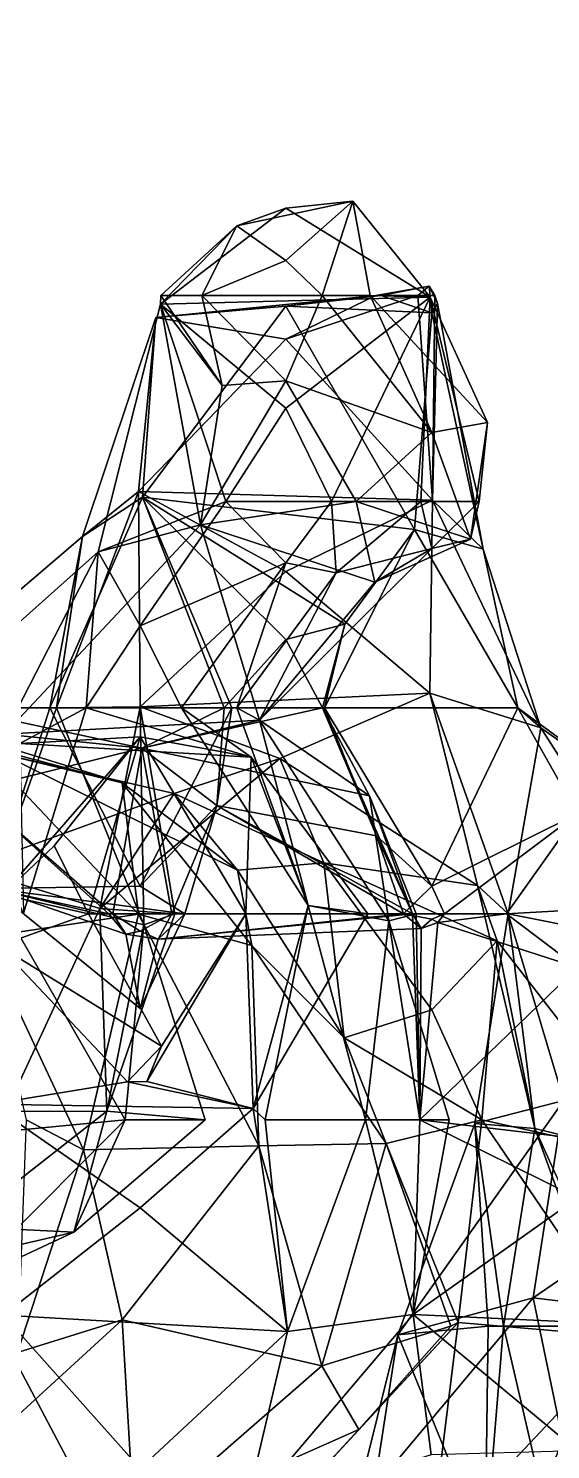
# Model space of a CAD drawing. Extents: x 290095 to 295679, y 4553756 to 4561441.
# Drawn here: x 291498.3 to 291543.4, y 4554174.5 to 4554297.3 of the extents above; entities that cross this region are included whole.
import ezdxf

# ---------------------------------------------------------------- set-up
doc = ezdxf.new("R2010")
doc.units = 0
doc.layers.add('Au_ppm_Pref_-_0_5', color=7, linetype='CONTINUOUS')

msp = doc.modelspace()

# ---------------------------------------------------------------- linework, layer by layer
at = {"layer": 'Au_ppm_Pref_-_0_5'}
for points in [[(291507.44, 4554309.9, 1846.95), (291492.3, 4554296.36, 1847.13), (291496, 4554308.91, 1853.54)], [(291507.44, 4554309.9, 1846.95), (291495.17, 4554309.81, 1841.04), (291492.3, 4554296.36, 1847.13)], [(291516.27, 4554280.27, 1841.19), (291520.53, 4554281.81, 1843.71), (291509.69, 4554273.51, 1846.55)], [(291509.69, 4554273.51, 1846.55), (291520.53, 4554281.81, 1843.71), (291533, 4554274.1, 1847.05)], [(291526.3, 4554282.41, 1841.19), (291520.53, 4554281.81, 1843.71), (291516.27, 4554280.27, 1841.19)], [(291526.3, 4554282.41, 1841.19), (291516.27, 4554280.27, 1841.19), (291520.53, 4554277.27, 1840.18)], [(291526.3, 4554282.41, 1841.19), (291533, 4554274.1, 1847.05), (291520.53, 4554281.81, 1843.71)], [(291526.3, 4554282.41, 1841.19), (291520.53, 4554277.27, 1840.18), (291523.67, 4554274.25, 1839.71)], [(291526.3, 4554282.41, 1841.19), (291523.67, 4554274.25, 1839.71), (291527.82, 4554274.25, 1841.19)], [(291526.3, 4554282.41, 1841.19), (291527.82, 4554274.25, 1841.19), (291533, 4554274.1, 1847.05)], [(291509.7, 4554274.25, 1841.19), (291516.27, 4554280.27, 1841.19), (291509.69, 4554273.51, 1846.55)], [(291509.7, 4554274.25, 1841.19), (291513.27, 4554274.25, 1837.77), (291516.27, 4554280.27, 1841.19)], [(291516.27, 4554280.27, 1841.19), (291513.27, 4554274.25, 1837.77), (291520.53, 4554277.27, 1840.18)], [(291520.53, 4554277.27, 1840.18), (291513.27, 4554274.25, 1837.77), (291523.67, 4554274.25, 1839.71)], [(291528.29, 4554274.25, 1823.37), (291532.91, 4554275.05, 1823.4), (291528.76, 4554274.25, 1825.43)], [(291528.29, 4554274.25, 1823.37), (291531.93, 4554274.25, 1822.8), (291532.91, 4554275.05, 1823.4)], [(291533.13, 4554272.75, 1823.87), (291528.76, 4554274.25, 1825.43), (291532.91, 4554275.05, 1823.4)], [(291532.91, 4554275.05, 1823.4), (291531.93, 4554274.25, 1822.8), (291533.4, 4554274.25, 1823.25)], [(291533.62, 4554273.56, 1823.37), (291533.13, 4554272.75, 1823.87), (291532.91, 4554275.05, 1823.4)], [(291533.62, 4554273.56, 1823.37), (291532.91, 4554275.05, 1823.4), (291533.4, 4554274.25, 1823.25)], [(291504.3, 4554252.1, 1847.13), (291509.69, 4554273.51, 1846.55), (291515.32, 4554256.43, 1849.59)], [(291504.3, 4554252.1, 1847.13), (291513.13, 4554254.44, 1842.49), (291509.69, 4554273.51, 1846.55)], [(291531.64, 4554254.01, 1827.8), (291508.13, 4554256.83, 1829.32), (291520.53, 4554273.34, 1829.01)], [(291520.53, 4554273.34, 1829.01), (291508.13, 4554256.83, 1829.32), (291509.28, 4554272.35, 1823.37)], [(291528.29, 4554274.25, 1823.37), (291520.53, 4554273.34, 1829.01), (291509.28, 4554272.35, 1823.37)], [(291528.29, 4554274.25, 1823.37), (291509.28, 4554272.35, 1823.37), (291520.53, 4554270.48, 1818.69)], [(291509.7, 4554274.25, 1841.19), (291509.69, 4554273.51, 1846.55), (291515.03, 4554266.47, 1841.19)], [(291509.69, 4554273.51, 1846.55), (291533, 4554274.1, 1847.05), (291520.53, 4554264.5, 1849.82)], [(291515.32, 4554256.43, 1849.59), (291509.69, 4554273.51, 1846.55), (291520.53, 4554264.5, 1849.82)], [(291513.13, 4554254.44, 1842.49), (291515.03, 4554266.47, 1841.19), (291509.69, 4554273.51, 1846.55)], [(291509.7, 4554274.25, 1841.19), (291515.03, 4554266.47, 1841.19), (291513.27, 4554274.25, 1837.77)], [(291520.53, 4554266.87, 1838.73), (291513.27, 4554274.25, 1837.77), (291515.03, 4554266.47, 1841.19)], [(291520.53, 4554266.87, 1838.73), (291523.67, 4554274.25, 1839.71), (291513.27, 4554274.25, 1837.77)], [(291520.53, 4554266.87, 1838.73), (291533.13, 4554262.42, 1839.19), (291523.67, 4554274.25, 1839.71)], [(291533.13, 4554272.75, 1823.87), (291520.53, 4554273.34, 1829.01), (291528.76, 4554274.25, 1825.43)], [(291528.29, 4554274.25, 1823.37), (291528.76, 4554274.25, 1825.43), (291520.53, 4554273.34, 1829.01)], [(291528.29, 4554274.25, 1823.37), (291520.53, 4554270.48, 1818.69), (291531.93, 4554274.25, 1822.8)], [(291520.53, 4554270.48, 1818.69), (291533.2, 4554256.57, 1817.37), (291531.93, 4554274.25, 1822.8)], [(291533, 4554274.1, 1847.05), (291524.46, 4554256.43, 1848.98), (291520.53, 4554264.5, 1849.82)], [(291533.13, 4554272.75, 1823.87), (291531.64, 4554254.01, 1827.8), (291520.53, 4554273.34, 1829.01)], [(291533.13, 4554262.42, 1839.19), (291527.82, 4554274.25, 1841.19), (291523.67, 4554274.25, 1839.71)], [(291533, 4554274.1, 1847.05), (291532.2, 4554256.43, 1847.13), (291524.46, 4554256.43, 1848.98)], [(291527.82, 4554274.25, 1841.19), (291537.96, 4554263.26, 1841.19), (291533, 4554274.1, 1847.05)], [(291533.13, 4554262.42, 1839.19), (291537.96, 4554263.26, 1841.19), (291527.82, 4554274.25, 1841.19)], [(291533.4, 4554274.25, 1823.25), (291531.93, 4554274.25, 1822.8), (291533.2, 4554256.57, 1817.37)], [(291537.23, 4554256.43, 1843.12), (291532.2, 4554256.43, 1847.13), (291533, 4554274.1, 1847.05)], [(291537.96, 4554263.26, 1841.19), (291537.23, 4554256.43, 1843.12), (291533, 4554274.1, 1847.05)], [(291537.59, 4554252.32, 1823.37), (291533.13, 4554272.75, 1823.87), (291533.62, 4554273.56, 1823.37)], [(291533.62, 4554273.56, 1823.37), (291533.4, 4554274.25, 1823.25), (291533.2, 4554256.57, 1817.37)], [(291533.62, 4554273.56, 1823.37), (291533.2, 4554256.57, 1817.37), (291537.59, 4554252.32, 1823.37)], [(291509.28, 4554272.35, 1823.37), (291508.13, 4554256.83, 1829.32), (291502.95, 4554253.42, 1823.37)], [(291509.28, 4554272.35, 1823.37), (291502.95, 4554253.42, 1823.37), (291507.79, 4554257.3, 1817.53)], [(291509.28, 4554272.35, 1823.37), (291507.79, 4554257.3, 1817.53), (291520.53, 4554270.48, 1818.69)], [(291537.59, 4554252.32, 1823.37), (291531.64, 4554254.01, 1827.8), (291533.13, 4554272.75, 1823.87)], [(291520.53, 4554270.48, 1818.69), (291507.79, 4554257.3, 1817.53), (291533.2, 4554256.57, 1817.37)], [(291520.53, 4554266.87, 1838.73), (291515.03, 4554266.47, 1841.19), (291513.13, 4554254.44, 1842.49)], [(291520.53, 4554266.87, 1838.73), (291513.13, 4554254.44, 1842.49), (291526.59, 4554256.43, 1838.11)], [(291520.53, 4554266.87, 1838.73), (291526.59, 4554256.43, 1838.11), (291533.13, 4554262.42, 1839.19)], [(291515.32, 4554256.43, 1849.59), (291520.53, 4554264.5, 1849.82), (291524.46, 4554256.43, 1848.98)], [(291537.96, 4554263.26, 1841.19), (291533.13, 4554262.42, 1839.19), (291536.48, 4554253.19, 1840.24)], [(291537.96, 4554263.26, 1841.19), (291536.48, 4554253.19, 1840.24), (291537.23, 4554256.43, 1843.12)], [(291526.59, 4554256.43, 1838.11), (291536.48, 4554253.19, 1840.24), (291533.13, 4554262.42, 1839.19)], [(291502.95, 4554253.42, 1823.37), (291500.68, 4554238.61, 1818.04), (291507.79, 4554257.3, 1817.53)], [(291507.94, 4554238.69, 1811.52), (291507.79, 4554257.3, 1817.53), (291500.68, 4554238.61, 1818.04)], [(291520.53, 4554250.38, 1813.51), (291507.79, 4554257.3, 1817.53), (291507.94, 4554238.69, 1811.52)], [(291507.79, 4554257.3, 1817.53), (291520.53, 4554250.38, 1813.51), (291533.2, 4554256.57, 1817.37)], [(291515.85, 4554238.61, 1829.31), (291500.13, 4554238.61, 1827.05), (291508.13, 4554256.83, 1829.32)], [(291500.13, 4554238.61, 1827.05), (291502.95, 4554253.42, 1823.37), (291508.13, 4554256.83, 1829.32)], [(291515.32, 4554256.43, 1849.59), (291507.93, 4554245.7, 1849.49), (291504.3, 4554252.1, 1847.13)], [(291507.93, 4554245.7, 1849.49), (291515.32, 4554256.43, 1849.59), (291520.53, 4554251.15, 1848.89)], [(291520.53, 4554244.5, 1831.28), (291515.18, 4554238.61, 1831.84), (291508.13, 4554256.83, 1829.32)], [(291520.53, 4554244.5, 1831.28), (291508.13, 4554256.83, 1829.32), (291525.63, 4554245.83, 1829.31)], [(291515.18, 4554238.61, 1831.84), (291515.85, 4554238.61, 1829.31), (291508.13, 4554256.83, 1829.32)], [(291525.63, 4554245.83, 1829.31), (291508.13, 4554256.83, 1829.32), (291531.64, 4554254.01, 1827.8)], [(291526.59, 4554256.43, 1838.11), (291513.13, 4554254.44, 1842.49), (291528.2, 4554249.46, 1841.19)], [(291520.53, 4554251.15, 1848.89), (291515.32, 4554256.43, 1849.59), (291524.46, 4554256.43, 1848.98)], [(291533.2, 4554256.57, 1817.37), (291520.53, 4554250.38, 1813.51), (291532.96, 4554239.87, 1812.05)], [(291520.53, 4554251.15, 1848.89), (291524.46, 4554256.43, 1848.98), (291524.88, 4554250.28, 1847.13)], [(291524.88, 4554250.28, 1847.13), (291524.46, 4554256.43, 1848.98), (291532.2, 4554256.43, 1847.13)], [(291533.13, 4554252.37, 1842.54), (291524.88, 4554250.28, 1847.13), (291532.2, 4554256.43, 1847.13)], [(291526.59, 4554256.43, 1838.11), (291528.2, 4554249.46, 1841.19), (291536.48, 4554253.19, 1840.24)], [(291533.13, 4554252.37, 1842.54), (291532.2, 4554256.43, 1847.13), (291537.23, 4554256.43, 1843.12)], [(291542.56, 4554236.89, 1818.1), (291533.2, 4554256.57, 1817.37), (291532.96, 4554239.87, 1812.05)], [(291533.13, 4554252.37, 1842.54), (291537.23, 4554256.43, 1843.12), (291536.48, 4554253.19, 1840.24)], [(291542.56, 4554236.89, 1818.1), (291537.59, 4554252.32, 1823.37), (291533.2, 4554256.57, 1817.37)], [(291485.59, 4554238.61, 1823.37), (291502.95, 4554253.42, 1823.37), (291500.13, 4554238.61, 1827.05)], [(291485.59, 4554238.61, 1823.37), (291500.68, 4554238.61, 1818.04), (291502.95, 4554253.42, 1823.37)], [(291504.3, 4554252.1, 1847.13), (291496.2, 4554236.32, 1841.27), (291513.13, 4554254.44, 1842.49)], [(291513.13, 4554254.44, 1842.49), (291496.2, 4554236.32, 1841.27), (291518.25, 4554237.55, 1841.91)], [(291513.13, 4554254.44, 1842.49), (291518.25, 4554237.55, 1841.91), (291528.2, 4554249.46, 1841.19)], [(291523.85, 4554238.61, 1829.31), (291525.63, 4554245.83, 1829.31), (291531.64, 4554254.01, 1827.8)], [(291523.85, 4554238.61, 1829.31), (291531.64, 4554254.01, 1827.8), (291540.58, 4554238.61, 1824.48)], [(291540.58, 4554238.61, 1824.48), (291531.64, 4554254.01, 1827.8), (291537.59, 4554252.32, 1823.37)], [(291518.25, 4554237.55, 1841.91), (291524.88, 4554250.28, 1847.13), (291533.13, 4554252.37, 1842.54)], [(291518.25, 4554237.55, 1841.91), (291533.13, 4554252.37, 1842.54), (291528.2, 4554249.46, 1841.19)], [(291528.2, 4554249.46, 1841.19), (291533.13, 4554252.37, 1842.54), (291536.48, 4554253.19, 1840.24)], [(291540.58, 4554238.61, 1824.48), (291537.59, 4554252.32, 1823.37), (291542.56, 4554236.89, 1818.1)], [(291489.16, 4554238.61, 1847.13), (291504.3, 4554252.1, 1847.13), (291503.26, 4554238.61, 1849.33)], [(291504.3, 4554252.1, 1847.13), (291489.16, 4554238.61, 1847.13), (291496.2, 4554236.32, 1841.27)], [(291504.3, 4554252.1, 1847.13), (291507.93, 4554245.7, 1849.49), (291503.26, 4554238.61, 1849.33)], [(291507.93, 4554245.7, 1849.49), (291520.53, 4554251.15, 1848.89), (291511.5, 4554238.61, 1848.81)], [(291516.27, 4554238.61, 1847.13), (291511.5, 4554238.61, 1848.81), (291520.53, 4554251.15, 1848.89)], [(291516.27, 4554238.61, 1847.13), (291520.53, 4554251.15, 1848.89), (291524.88, 4554250.28, 1847.13)], [(291520.53, 4554250.38, 1813.51), (291507.94, 4554238.69, 1811.52), (291532.96, 4554239.87, 1812.05)], [(291518.25, 4554237.55, 1841.91), (291516.27, 4554238.61, 1847.13), (291524.88, 4554250.28, 1847.13)], [(291511.5, 4554238.61, 1848.81), (291503.26, 4554238.61, 1849.33), (291507.93, 4554245.7, 1849.49)], [(291520.53, 4554244.5, 1831.28), (291525.63, 4554245.83, 1829.31), (291523.7, 4554238.61, 1830.8)], [(291523.85, 4554238.61, 1829.31), (291523.7, 4554238.61, 1830.8), (291525.63, 4554245.83, 1829.31)], [(291520.53, 4554244.5, 1831.28), (291523.7, 4554238.61, 1830.8), (291515.18, 4554238.61, 1831.84)], [(291508.07, 4554235.12, 1835.48), (291496.2, 4554236.32, 1841.27), (291485.02, 4554240.06, 1835.46)], [(291493.3, 4554231.47, 1830.73), (291508.07, 4554235.12, 1835.48), (291485.02, 4554240.06, 1835.46)], [(291506.36, 4554232.11, 1789.16), (291495.96, 4554234.62, 1793.37), (291483.27, 4554239.25, 1787.86)], [(291493.94, 4554235.41, 1782.21), (291506.36, 4554232.11, 1789.16), (291483.27, 4554239.25, 1787.86)], [(291508.25, 4554219.84, 1817.83), (291507.94, 4554238.69, 1811.52), (291500.68, 4554238.61, 1818.04)], [(291507.94, 4554238.69, 1811.52), (291510.91, 4554220.79, 1811.49), (291504.44, 4554221.25, 1805.46)], [(291504.44, 4554221.25, 1805.46), (291519.99, 4554234.23, 1805.57), (291507.94, 4554238.69, 1811.52)], [(291532.96, 4554239.87, 1812.05), (291507.94, 4554238.69, 1811.52), (291519.99, 4554234.23, 1805.57)], [(291510.91, 4554220.79, 1811.49), (291507.94, 4554238.69, 1811.52), (291508.25, 4554219.84, 1817.83)], [(291519.99, 4554234.23, 1805.57), (291537.08, 4554223.24, 1804.52), (291532.96, 4554239.87, 1812.05)], [(291542.56, 4554236.89, 1818.1), (291532.96, 4554239.87, 1812.05), (291539.73, 4554220.79, 1811.11)], [(291537.08, 4554223.24, 1804.52), (291539.73, 4554220.79, 1811.11), (291532.96, 4554239.87, 1812.05)], [(291500.13, 4554238.61, 1827.05), (291495.12, 4554222.99, 1823.5), (291485.59, 4554238.61, 1823.37)], [(291485.59, 4554238.61, 1823.37), (291495.12, 4554222.99, 1823.5), (291500.68, 4554238.61, 1818.04)], [(291497.84, 4554220.85, 1846.82), (291489.16, 4554238.61, 1847.13), (291503.26, 4554238.61, 1849.33)], [(291507.93, 4554223.18, 1828.52), (291495.12, 4554222.99, 1823.5), (291500.13, 4554238.61, 1827.05)], [(291508.25, 4554219.84, 1817.83), (291500.68, 4554238.61, 1818.04), (291495.12, 4554222.99, 1823.5)], [(291518.25, 4554237.55, 1841.91), (291496.2, 4554236.32, 1841.27), (291508.07, 4554235.12, 1835.48)], [(291497.84, 4554220.85, 1846.82), (291503.26, 4554238.61, 1849.33), (291497.52, 4554235.51, 1853.07)], [(291503.26, 4554238.61, 1849.33), (291517.52, 4554234.35, 1853.07), (291497.52, 4554235.51, 1853.07)], [(291507.93, 4554223.18, 1828.52), (291500.13, 4554238.61, 1827.05), (291515.85, 4554238.61, 1829.31)], [(291503.26, 4554238.61, 1849.33), (291511.5, 4554238.61, 1848.81), (291517.52, 4554234.35, 1853.07)], [(291507.93, 4554223.18, 1828.52), (291515.85, 4554238.61, 1829.31), (291514.55, 4554230.15, 1829.31)], [(291514.55, 4554230.15, 1829.31), (291515.18, 4554238.61, 1831.84), (291508.07, 4554235.12, 1835.48)], [(291508.07, 4554235.12, 1835.48), (291515.18, 4554238.61, 1831.84), (291523.7, 4554238.61, 1830.8)], [(291508.07, 4554235.12, 1835.48), (291523.7, 4554238.61, 1830.8), (291527.75, 4554231, 1835.25)], [(291508.07, 4554235.12, 1835.48), (291527.75, 4554231, 1835.25), (291518.25, 4554237.55, 1841.91)], [(291511.5, 4554238.61, 1848.81), (291522.45, 4554221.53, 1847.5), (291517.52, 4554234.35, 1853.07)], [(291511.5, 4554238.61, 1848.81), (291516.27, 4554238.61, 1847.13), (291522.45, 4554221.53, 1847.5)], [(291514.55, 4554230.15, 1829.31), (291515.85, 4554238.61, 1829.31), (291515.18, 4554238.61, 1831.84)], [(291516.27, 4554238.61, 1847.13), (291518.25, 4554237.55, 1841.91), (291522.45, 4554221.53, 1847.5)], [(291529.41, 4554220.18, 1841.34), (291522.45, 4554221.53, 1847.5), (291518.25, 4554237.55, 1841.91)], [(291529.41, 4554220.18, 1841.34), (291518.25, 4554237.55, 1841.91), (291527.75, 4554231, 1835.25)], [(291531.47, 4554220.79, 1830.1), (291527.75, 4554231, 1835.25), (291523.7, 4554238.61, 1830.8)], [(291531.47, 4554220.79, 1830.1), (291523.7, 4554238.61, 1830.8), (291528.37, 4554227.53, 1829.31)], [(291528.37, 4554227.53, 1829.31), (291523.7, 4554238.61, 1830.8), (291523.85, 4554238.61, 1829.31)], [(291533.13, 4554223.18, 1828.52), (291528.37, 4554227.53, 1829.31), (291523.85, 4554238.61, 1829.31)], [(291533.13, 4554223.18, 1828.52), (291523.85, 4554238.61, 1829.31), (291540.58, 4554238.61, 1824.48)], [(291533.13, 4554223.18, 1828.52), (291540.58, 4554238.61, 1824.48), (291545.73, 4554229.45, 1826.26)], [(291552.26, 4554230.02, 1823.37), (291545.73, 4554229.45, 1826.26), (291540.58, 4554238.61, 1824.48)], [(291542.56, 4554236.89, 1818.1), (291552.26, 4554230.02, 1823.37), (291540.58, 4554238.61, 1824.48)], [(291554.72, 4554217.83, 1818.96), (291542.56, 4554236.89, 1818.1), (291539.73, 4554220.79, 1811.11)], [(291552.26, 4554230.02, 1823.37), (291542.56, 4554236.89, 1818.1), (291554.72, 4554217.83, 1818.96)], [(291505.57, 4554220.79, 1830.43), (291508.07, 4554235.12, 1835.48), (291493.3, 4554231.47, 1830.73)], [(291494.4, 4554218.77, 1775.39), (291507.79, 4554220.77, 1781.7), (291493.94, 4554235.41, 1782.21)], [(291493.94, 4554235.41, 1782.21), (291507.79, 4554220.77, 1781.7), (291506.36, 4554232.11, 1789.16)], [(291507.93, 4554236.1, 1858.17), (291500.49, 4554226.67, 1858.53), (291496.05, 4554222.46, 1858.12)], [(291507.93, 4554236.1, 1858.17), (291496.05, 4554222.46, 1858.12), (291497.52, 4554235.51, 1853.07)], [(291497.52, 4554235.51, 1853.07), (291517.52, 4554234.35, 1853.07), (291507.93, 4554236.1, 1858.17)], [(291503.45, 4554220.79, 1858.26), (291500.49, 4554226.67, 1858.53), (291507.93, 4554236.1, 1858.17)], [(291517.06, 4554220.79, 1857.37), (291503.45, 4554220.79, 1858.26), (291507.93, 4554236.1, 1858.17)], [(291505.57, 4554220.79, 1830.43), (291510.66, 4554220.79, 1830.6), (291508.07, 4554235.12, 1835.48)], [(291517.52, 4554234.35, 1853.07), (291517.06, 4554220.79, 1857.37), (291507.93, 4554236.1, 1858.17)], [(291514.55, 4554230.15, 1829.31), (291508.07, 4554235.12, 1835.48), (291510.66, 4554220.79, 1830.6)], [(291510.87, 4554231.19, 1798.53), (291493.03, 4554224.74, 1800.08), (291495.96, 4554234.62, 1793.37)], [(291495.96, 4554234.62, 1793.37), (291516.35, 4554224.56, 1793.68), (291510.87, 4554231.19, 1798.53)], [(291516.35, 4554224.56, 1793.68), (291495.96, 4554234.62, 1793.37), (291506.36, 4554232.11, 1789.16)], [(291519.99, 4554234.23, 1805.57), (291504.44, 4554221.25, 1805.46), (291510.87, 4554231.19, 1798.53)], [(291519.99, 4554234.23, 1805.57), (291510.87, 4554231.19, 1798.53), (291523.8, 4554225.22, 1798.26)], [(291517.52, 4554234.35, 1853.07), (291527.62, 4554220.79, 1853.07), (291517.06, 4554220.79, 1857.37)], [(291527.62, 4554220.79, 1853.07), (291517.52, 4554234.35, 1853.07), (291522.45, 4554221.53, 1847.5)], [(291523.8, 4554225.22, 1798.26), (291537.08, 4554223.24, 1804.52), (291519.99, 4554234.23, 1805.57)], [(291505.23, 4554220.79, 1829.31), (291505.57, 4554220.79, 1830.43), (291493.3, 4554231.47, 1830.73)], [(291505.23, 4554220.79, 1829.31), (291493.3, 4554231.47, 1830.73), (291495.12, 4554222.99, 1823.5)], [(291506.36, 4554232.11, 1789.16), (291507.79, 4554220.77, 1781.7), (291517.57, 4554218.07, 1789.01)], [(291517.57, 4554218.07, 1789.01), (291516.35, 4554224.56, 1793.68), (291506.36, 4554232.11, 1789.16)], [(291493.03, 4554224.74, 1800.08), (291510.87, 4554231.19, 1798.53), (291504.44, 4554221.25, 1805.46)], [(291514.55, 4554230.15, 1829.31), (291511.78, 4554220.79, 1827.5), (291507.93, 4554223.18, 1828.52)], [(291514.55, 4554230.15, 1829.31), (291510.66, 4554220.79, 1830.6), (291531.47, 4554220.79, 1830.1)], [(291510.87, 4554231.19, 1798.53), (291516.35, 4554224.56, 1793.68), (291523.8, 4554225.22, 1798.26)], [(291514.55, 4554230.15, 1829.31), (291530.68, 4554220.79, 1828.16), (291511.78, 4554220.79, 1827.5)], [(291514.55, 4554230.15, 1829.31), (291531.47, 4554220.79, 1830.1), (291528.37, 4554227.53, 1829.31)], [(291514.55, 4554230.15, 1829.31), (291528.37, 4554227.53, 1829.31), (291530.68, 4554220.79, 1828.16)], [(291531.79, 4554220.79, 1835.25), (291529.41, 4554220.18, 1841.34), (291527.75, 4554231, 1835.25)], [(291531.79, 4554220.79, 1835.25), (291527.75, 4554231, 1835.25), (291531.47, 4554220.79, 1830.1)], [(291533.13, 4554223.18, 1828.52), (291545.73, 4554229.45, 1826.26), (291534.25, 4554220.79, 1828.78)], [(291539.61, 4554220.79, 1829.31), (291534.25, 4554220.79, 1828.78), (291545.73, 4554229.45, 1826.26)], [(291539.61, 4554220.79, 1829.31), (291545.73, 4554229.45, 1826.26), (291559.02, 4554221.89, 1829.78)], [(291500.49, 4554226.67, 1858.53), (291503.45, 4554220.79, 1858.26), (291496.05, 4554222.46, 1858.12)], [(291528.37, 4554227.53, 1829.31), (291533.13, 4554223.18, 1828.52), (291530.68, 4554220.79, 1828.16)], [(291525.56, 4554210.09, 1793.68), (291523.8, 4554225.22, 1798.26), (291516.35, 4554224.56, 1793.68)], [(291538.79, 4554218.47, 1799.62), (291537.08, 4554223.24, 1804.52), (291523.8, 4554225.22, 1798.26)], [(291525.56, 4554210.09, 1793.68), (291533.13, 4554212.51, 1796.44), (291523.8, 4554225.22, 1798.26)], [(291538.79, 4554218.47, 1799.62), (291523.8, 4554225.22, 1798.26), (291533.13, 4554212.51, 1796.44)], [(291496.31, 4554203.72, 1804.8), (291493.03, 4554224.74, 1800.08), (291504.44, 4554221.25, 1805.46)], [(291517.57, 4554218.07, 1789.01), (291525.56, 4554210.09, 1793.68), (291516.35, 4554224.56, 1793.68)], [(291506.64, 4554202.98, 1822.76), (291495.12, 4554222.99, 1823.5), (291482.03, 4554200.62, 1822.55)], [(291507.93, 4554223.18, 1828.52), (291511.78, 4554220.79, 1827.5), (291495.12, 4554222.99, 1823.5)], [(291505.23, 4554220.79, 1829.31), (291495.12, 4554222.99, 1823.5), (291506.69, 4554219.03, 1829.31)], [(291506.69, 4554219.03, 1829.31), (291495.12, 4554222.99, 1823.5), (291507.93, 4554212.61, 1826.59)], [(291511.78, 4554220.79, 1827.5), (291507.93, 4554212.61, 1826.59), (291495.12, 4554222.99, 1823.5)], [(291495.12, 4554222.99, 1823.5), (291506.64, 4554202.98, 1822.76), (291508.25, 4554219.84, 1817.83)], [(291533.13, 4554223.18, 1828.52), (291534.25, 4554220.79, 1828.78), (291530.68, 4554220.79, 1828.16)], [(291542.05, 4554202.25, 1804.79), (291539.73, 4554220.79, 1811.11), (291537.08, 4554223.24, 1804.52)], [(291542.05, 4554202.25, 1804.79), (291537.08, 4554223.24, 1804.52), (291538.79, 4554218.47, 1799.62)], [(291495.72, 4554218.02, 1857.82), (291496.05, 4554222.46, 1858.12), (291503.45, 4554220.79, 1858.26)], [(291518.72, 4554202.98, 1847.13), (291517.7, 4554203.98, 1852.07), (291522.45, 4554221.53, 1847.5)], [(291517.7, 4554203.98, 1852.07), (291527.62, 4554220.79, 1853.07), (291522.45, 4554221.53, 1847.5)], [(291527.4, 4554202.98, 1844.43), (291518.72, 4554202.98, 1847.13), (291522.45, 4554221.53, 1847.5)], [(291529.41, 4554220.18, 1841.34), (291527.4, 4554202.98, 1844.43), (291522.45, 4554221.53, 1847.5)], [(291539.61, 4554220.79, 1829.31), (291559.02, 4554221.89, 1829.78), (291545.73, 4554216.15, 1833.71)], [(291494.4, 4554218.77, 1775.39), (291503.03, 4554200.4, 1776.04), (291507.79, 4554220.77, 1781.7)], [(291503.45, 4554220.79, 1858.26), (291509.78, 4554209.35, 1857.76), (291495.72, 4554218.02, 1857.82)], [(291496.31, 4554203.72, 1804.8), (291504.44, 4554221.25, 1805.46), (291505.05, 4554203.73, 1811.03)], [(291503.03, 4554200.4, 1776.04), (291518.19, 4554200.74, 1782.8), (291507.79, 4554220.77, 1781.7)], [(291509.78, 4554209.35, 1857.76), (291503.45, 4554220.79, 1858.26), (291517.06, 4554220.79, 1857.37)], [(291510.91, 4554220.79, 1811.49), (291505.05, 4554203.73, 1811.03), (291504.44, 4554221.25, 1805.46)], [(291505.05, 4554203.73, 1811.03), (291510.91, 4554220.79, 1811.49), (291508.25, 4554219.84, 1817.83)], [(291506.69, 4554219.03, 1829.31), (291505.57, 4554220.79, 1830.43), (291505.23, 4554220.79, 1829.31)], [(291506.69, 4554219.03, 1829.31), (291507.93, 4554219.31, 1829.81), (291505.57, 4554220.79, 1830.43)], [(291507.93, 4554219.31, 1829.81), (291510.66, 4554220.79, 1830.6), (291505.57, 4554220.79, 1830.43)], [(291518.19, 4554200.74, 1782.8), (291517.57, 4554218.07, 1789.01), (291507.79, 4554220.77, 1781.7)], [(291509.48, 4554218.6, 1829.31), (291510.66, 4554220.79, 1830.6), (291507.93, 4554219.31, 1829.81)], [(291509.48, 4554218.6, 1829.31), (291507.93, 4554212.61, 1826.59), (291511.78, 4554220.79, 1827.5)], [(291508.5, 4554206.3, 1857.52), (291509.78, 4554209.35, 1857.76), (291517.06, 4554220.79, 1857.37)], [(291508.5, 4554206.3, 1857.52), (291517.06, 4554220.79, 1857.37), (291517.7, 4554203.98, 1852.07)], [(291509.48, 4554218.6, 1829.31), (291532.23, 4554219.52, 1829.31), (291531.47, 4554220.79, 1830.1)], [(291509.48, 4554218.6, 1829.31), (291531.47, 4554220.79, 1830.1), (291510.66, 4554220.79, 1830.6)], [(291509.48, 4554218.6, 1829.31), (291511.78, 4554220.79, 1827.5), (291530.68, 4554220.79, 1828.16)], [(291509.48, 4554218.6, 1829.31), (291530.68, 4554220.79, 1828.16), (291532.23, 4554219.52, 1829.31)], [(291517.7, 4554203.98, 1852.07), (291517.06, 4554220.79, 1857.37), (291527.62, 4554220.79, 1853.07)], [(291532.1, 4554202.99, 1835.09), (291529.41, 4554220.18, 1841.34), (291531.79, 4554220.79, 1835.25)], [(291532.23, 4554219.52, 1829.31), (291530.68, 4554220.79, 1828.16), (291533.13, 4554220.35, 1829.16)], [(291534.25, 4554220.79, 1828.78), (291533.13, 4554220.35, 1829.16), (291530.68, 4554220.79, 1828.16)], [(291532.1, 4554202.99, 1835.09), (291531.47, 4554220.79, 1830.1), (291532.23, 4554219.52, 1829.31)], [(291532.1, 4554202.99, 1835.09), (291531.79, 4554220.79, 1835.25), (291531.47, 4554220.79, 1830.1)], [(291533.65, 4554220.06, 1829.31), (291532.23, 4554219.52, 1829.31), (291533.13, 4554220.35, 1829.16)], [(291533.65, 4554220.06, 1829.31), (291533.13, 4554220.35, 1829.16), (291534.25, 4554220.79, 1828.78)], [(291539.61, 4554220.79, 1829.31), (291545.73, 4554216.15, 1833.71), (291533.65, 4554220.06, 1829.31)], [(291539.61, 4554220.79, 1829.31), (291533.65, 4554220.06, 1829.31), (291534.25, 4554220.79, 1828.78)], [(291542.05, 4554202.25, 1804.79), (291536.85, 4554202.68, 1811.89), (291539.73, 4554220.79, 1811.11)], [(291544.55, 4554204.65, 1818.3), (291539.73, 4554220.79, 1811.11), (291536.85, 4554202.68, 1811.89)], [(291544.55, 4554204.65, 1818.3), (291554.72, 4554217.83, 1818.96), (291539.73, 4554220.79, 1811.11)], [(291508.25, 4554219.84, 1817.83), (291513.56, 4554202.98, 1817.43), (291505.05, 4554203.73, 1811.03)], [(291508.25, 4554219.84, 1817.83), (291506.64, 4554202.98, 1822.76), (291513.56, 4554202.98, 1817.43)], [(291509.48, 4554218.6, 1829.31), (291507.93, 4554219.31, 1829.81), (291506.69, 4554219.03, 1829.31)], [(291506.69, 4554219.03, 1829.31), (291507.93, 4554212.61, 1826.59), (291509.48, 4554218.6, 1829.31)], [(291534.63, 4554202.98, 1841.19), (291527.4, 4554202.98, 1844.43), (291529.41, 4554220.18, 1841.34)], [(291532.1, 4554202.99, 1835.09), (291534.63, 4554202.98, 1841.19), (291529.41, 4554220.18, 1841.34)], [(291532.1, 4554202.99, 1835.09), (291533.65, 4554220.06, 1829.31), (291545.73, 4554216.15, 1833.71)], [(291532.1, 4554202.99, 1835.09), (291532.23, 4554219.52, 1829.31), (291533.65, 4554220.06, 1829.31)], [(291498.08, 4554202.98, 1771.21), (291503.03, 4554200.4, 1776.04), (291494.4, 4554218.77, 1775.39)], [(291495.72, 4554218.02, 1857.82), (291506.84, 4554206.27, 1857.46), (291495.01, 4554204.34, 1853.19)], [(291495.72, 4554218.02, 1857.82), (291509.78, 4554209.35, 1857.76), (291506.84, 4554206.27, 1857.46)], [(291518.19, 4554200.74, 1782.8), (291529.18, 4554200.95, 1788.48), (291517.57, 4554218.07, 1789.01)], [(291529.18, 4554200.95, 1788.48), (291525.56, 4554210.09, 1793.68), (291517.57, 4554218.07, 1789.01)], [(291537.47, 4554202.98, 1794.71), (291538.79, 4554218.47, 1799.62), (291533.13, 4554212.51, 1796.44)], [(291537.47, 4554202.98, 1794.71), (291553.57, 4554199.41, 1799.62), (291538.79, 4554218.47, 1799.62)], [(291542.05, 4554202.25, 1804.79), (291538.79, 4554218.47, 1799.62), (291553.57, 4554199.41, 1799.62)], [(291532.1, 4554202.99, 1835.09), (291545.73, 4554216.15, 1833.71), (291558.19, 4554199.91, 1833.54)], [(291537.47, 4554202.98, 1794.71), (291533.13, 4554212.51, 1796.44), (291525.56, 4554210.09, 1793.68)], [(291509.78, 4554209.35, 1857.76), (291508.5, 4554206.3, 1857.52), (291506.84, 4554206.27, 1857.46)], [(291537.47, 4554202.98, 1794.71), (291525.56, 4554210.09, 1793.68), (291529.18, 4554200.95, 1788.48)], [(291495.01, 4554204.34, 1853.19), (291506.84, 4554206.27, 1857.46), (291517.7, 4554203.98, 1852.07)], [(291508.5, 4554206.3, 1857.52), (291517.7, 4554203.98, 1852.07), (291506.84, 4554206.27, 1857.46)], [(291496.12, 4554186.11, 1846.01), (291495.01, 4554204.34, 1853.19), (291507.93, 4554195.38, 1849.66)], [(291517.7, 4554203.98, 1852.07), (291507.93, 4554195.38, 1849.66), (291495.01, 4554204.34, 1853.19)], [(291530.2, 4554184.41, 1817.19), (291541.91, 4554187.61, 1824.31), (291544.55, 4554204.65, 1818.3)], [(291530.2, 4554184.41, 1817.19), (291544.55, 4554204.65, 1818.3), (291536.85, 4554202.68, 1811.89)], [(291541.91, 4554187.61, 1824.31), (291560.62, 4554200.41, 1822.81), (291544.55, 4554204.65, 1818.3)], [(291502.19, 4554193.27, 1817.43), (291492.31, 4554193.77, 1812.94), (291505.05, 4554203.73, 1811.03)], [(291492.31, 4554193.77, 1812.94), (291496.31, 4554203.72, 1804.8), (291505.05, 4554203.73, 1811.03)], [(291513.56, 4554202.98, 1817.43), (291502.19, 4554193.27, 1817.43), (291505.05, 4554203.73, 1811.03)], [(291517.7, 4554203.98, 1852.07), (291520.67, 4554184.7, 1847.19), (291507.93, 4554195.38, 1849.66)], [(291518.72, 4554202.98, 1847.13), (291520.67, 4554184.7, 1847.19), (291517.7, 4554203.98, 1852.07)], [(291506.64, 4554202.98, 1822.76), (291482.03, 4554200.62, 1822.55), (291495.33, 4554191.68, 1821.2)], [(291506.64, 4554202.98, 1822.76), (291495.33, 4554191.68, 1821.2), (291502.19, 4554193.27, 1817.43)], [(291498.08, 4554202.98, 1771.21), (291497.32, 4554182.88, 1775.42), (291503.03, 4554200.4, 1776.04)], [(291506.64, 4554202.98, 1822.76), (291502.19, 4554193.27, 1817.43), (291513.56, 4554202.98, 1817.43)], [(291527.4, 4554202.98, 1844.43), (291520.67, 4554184.7, 1847.19), (291518.72, 4554202.98, 1847.13)], [(291531.53, 4554186.15, 1840.64), (291520.67, 4554184.7, 1847.19), (291527.4, 4554202.98, 1844.43)], [(291531.53, 4554186.15, 1840.64), (291527.4, 4554202.98, 1844.43), (291534.63, 4554202.98, 1841.19)], [(291537.47, 4554202.98, 1794.71), (291529.18, 4554200.95, 1788.48), (291535.41, 4554185.48, 1793.04)], [(291530.2, 4554184.41, 1817.19), (291536.85, 4554202.68, 1811.89), (291538, 4554185.16, 1811.49)], [(291532.1, 4554202.99, 1835.09), (291545.73, 4554196.25, 1838.95), (291531.53, 4554186.15, 1840.64)], [(291531.53, 4554186.15, 1840.64), (291534.63, 4554202.98, 1841.19), (291532.1, 4554202.99, 1835.09)], [(291532.1, 4554202.99, 1835.09), (291558.19, 4554199.91, 1833.54), (291545.73, 4554196.25, 1838.95)], [(291535.41, 4554185.48, 1793.04), (291550.22, 4554184.19, 1798.82), (291537.47, 4554202.98, 1794.71)], [(291542.05, 4554202.25, 1804.79), (291539.35, 4554185.16, 1808.48), (291536.85, 4554202.68, 1811.89)], [(291536.85, 4554202.68, 1811.89), (291539.35, 4554185.16, 1808.48), (291538, 4554185.16, 1811.49)], [(291537.47, 4554202.98, 1794.71), (291550.22, 4554184.19, 1798.82), (291553.57, 4554199.41, 1799.62)], [(291542.05, 4554202.25, 1804.79), (291548.24, 4554185.16, 1805.55), (291539.35, 4554185.16, 1808.48)], [(291542.05, 4554202.25, 1804.79), (291550.22, 4554184.19, 1798.82), (291548.24, 4554185.16, 1805.55)], [(291542.05, 4554202.25, 1804.79), (291553.57, 4554199.41, 1799.62), (291550.22, 4554184.19, 1798.82)], [(291506.37, 4554185.69, 1781.66), (291518.19, 4554200.74, 1782.8), (291503.03, 4554200.4, 1776.04)], [(291506.37, 4554185.69, 1781.66), (291523.62, 4554181.72, 1785.14), (291518.19, 4554200.74, 1782.8)], [(291529.18, 4554200.95, 1788.48), (291518.19, 4554200.74, 1782.8), (291523.62, 4554181.72, 1785.14)], [(291534.79, 4554185.16, 1787.74), (291529.18, 4554200.95, 1788.48), (291523.62, 4554181.72, 1785.14)], [(291529.18, 4554200.95, 1788.48), (291534.79, 4554185.16, 1787.74), (291535.41, 4554185.48, 1793.04)], [(291506.37, 4554185.69, 1781.66), (291503.03, 4554200.4, 1776.04), (291497.32, 4554182.88, 1775.42)], [(291562.06, 4554185.16, 1827.45), (291560.62, 4554200.41, 1822.81), (291541.91, 4554187.61, 1824.31)], [(291552.98, 4554185.16, 1838.67), (291531.53, 4554186.15, 1840.64), (291545.73, 4554196.25, 1838.95)], [(291507.93, 4554195.38, 1849.66), (291520.67, 4554184.7, 1847.19), (291496.12, 4554186.11, 1846.01)], [(291483.08, 4554184.33, 1817.51), (291492.31, 4554193.77, 1812.94), (291502.19, 4554193.27, 1817.43)], [(291483.08, 4554184.33, 1817.51), (291502.19, 4554193.27, 1817.43), (291495.33, 4554191.68, 1821.2)], [(291530.2, 4554184.41, 1817.19), (291528.15, 4554171.17, 1823.97), (291541.91, 4554187.61, 1824.31)], [(291528.15, 4554171.17, 1823.97), (291545.73, 4554169.15, 1828.71), (291541.91, 4554187.61, 1824.31)], [(291562.06, 4554185.16, 1827.45), (291541.91, 4554187.61, 1824.31), (291545.73, 4554169.15, 1828.71)], [(291496.12, 4554186.11, 1846.01), (291507.93, 4554172.84, 1845.3), (291496.94, 4554163.76, 1843.07)], [(291507.93, 4554172.84, 1845.3), (291496.12, 4554186.11, 1846.01), (291520.67, 4554184.7, 1847.19)], [(291533.08, 4554174.02, 1834.53), (291516.98, 4554169.01, 1840.35), (291531.53, 4554186.15, 1840.64)], [(291531.53, 4554186.15, 1840.64), (291516.98, 4554169.01, 1840.35), (291520.67, 4554184.7, 1847.19)], [(291552.98, 4554185.16, 1838.67), (291545.73, 4554174.37, 1838.85), (291531.53, 4554186.15, 1840.64)], [(291545.73, 4554174.37, 1838.85), (291533.08, 4554174.02, 1834.53), (291531.53, 4554186.15, 1840.64)], [(291495.82, 4554184.65, 1799.52), (291506.78, 4554163.92, 1799.33), (291482.51, 4554168.11, 1797.56)], [(291495.82, 4554184.65, 1799.52), (291485.8, 4554167.34, 1801.06), (291506.78, 4554163.92, 1799.33)], [(291506.37, 4554185.69, 1781.66), (291492.63, 4554173.14, 1782.46), (291507.43, 4554167.6, 1787.8)], [(291506.37, 4554185.69, 1781.66), (291497.32, 4554182.88, 1775.42), (291492.63, 4554173.14, 1782.46)], [(291506.37, 4554185.69, 1781.66), (291507.43, 4554167.6, 1787.8), (291523.62, 4554181.72, 1785.14)], [(291516.98, 4554169.01, 1840.35), (291507.93, 4554172.84, 1845.3), (291520.67, 4554184.7, 1847.19)], [(291520.34, 4554169.18, 1793.93), (291533, 4554165.88, 1799.7), (291535.41, 4554185.48, 1793.04)], [(291520.34, 4554169.18, 1793.93), (291535.41, 4554185.48, 1793.04), (291526.84, 4554176.23, 1787.74)], [(291526.84, 4554176.23, 1787.74), (291534.79, 4554185.16, 1787.74), (291523.62, 4554181.72, 1785.14)], [(291534.79, 4554185.16, 1787.74), (291526.84, 4554176.23, 1787.74), (291535.41, 4554185.48, 1793.04)], [(291530.2, 4554184.41, 1817.19), (291538, 4554185.16, 1811.49), (291537.76, 4554165.9, 1812.25)], [(291535.41, 4554185.48, 1793.04), (291533, 4554165.88, 1799.7), (291550.22, 4554184.19, 1798.82)], [(291538, 4554185.16, 1811.49), (291539.35, 4554185.16, 1808.48), (291537.76, 4554165.9, 1812.25)], [(291542.69, 4554170.75, 1805.45), (291537.76, 4554165.9, 1812.25), (291539.35, 4554185.16, 1808.48)], [(291539.35, 4554185.16, 1808.48), (291548.24, 4554185.16, 1805.55), (291542.69, 4554170.75, 1805.45)], [(291542.69, 4554170.75, 1805.45), (291548.24, 4554185.16, 1805.55), (291550.22, 4554184.19, 1798.82)], [(291530.2, 4554184.41, 1817.19), (291524.97, 4554163.34, 1818.73), (291528.15, 4554171.17, 1823.97)], [(291530.2, 4554184.41, 1817.19), (291537.76, 4554165.9, 1812.25), (291524.97, 4554163.34, 1818.73)], [(291542.69, 4554170.75, 1805.45), (291550.22, 4554184.19, 1798.82), (291533, 4554165.88, 1799.7)], [(291507.43, 4554167.6, 1787.8), (291526.84, 4554176.23, 1787.74), (291523.62, 4554181.72, 1785.14)], [(291507.43, 4554167.6, 1787.8), (291520.34, 4554169.18, 1793.93), (291526.84, 4554176.23, 1787.74)]]:
    msp.add_3dface(points, dxfattribs=at)

doc.saveas('drawing.dxf')
